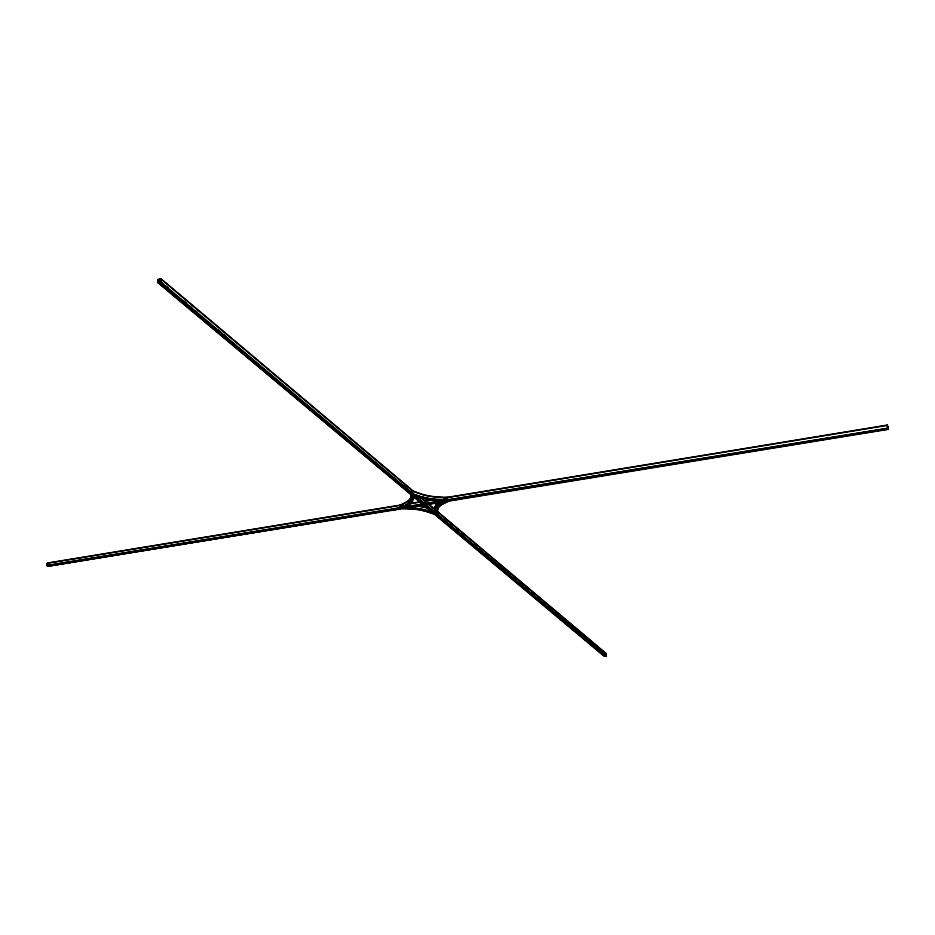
<?xml version="1.0" encoding="UTF-8"?>
<svg xmlns="http://www.w3.org/2000/svg" width="935" height="935" viewBox="0 0 935 935"><rect width="100%" height="100%" fill="white"/><g stroke="black" fill="none" stroke-linecap="round" stroke-linejoin="round"><path stroke-width="1.4" d="M604.851 656.113L424.104 504.631L47.755 566.131L423.637 505.204L604.01 656.218L604.851 656.113L423.812 505.017L424.607 505.04M437.557 507.53L437.685 511.69L606.301 653.647L606.266 655.938L605.413 656.043L425.238 504.935M435.792 510.054A31.346 12.704 2.7 0 1 440.829 503.965L447.479 500.19L436.587 499.746A31.509 13.113 3.1 0 1 421.288 497.011L412.288 493.844L413.013 491.05L421.966 494.206A30.493 12.728 3.1 0 0 436.774 496.871L447.596 497.303L447.456 499.956L436.633 499.512A30.516 12.693 3.1 0 1 421.802 496.859L412.288 493.844M411.47 491.857L411.307 494.51L424.56 498.39L436.551 500.178L447.514 500.447L440.151 503.591A32.152 13.032 2.7 0 0 434.997 509.832L434.611 514.39L426.535 511.585A29.324 11.723 3.5 0 0 411.903 508.991L402.716 508.617L402.658 507.471L412.008 507.845A31.72 12.681 3.5 0 1 427.856 510.662L436.061 513.514L427.412 511.071M448.029 500.798L448.695 500.868L442.068 504.187A29.897 12.12 2.7 0 0 437.253 509.984L437.545 514.297L436.587 514.262L436.446 510.089A30.703 12.435 2.7 0 1 441.378 504.14L446.79 501.417M436.587 514.262L436.446 509.926M437.393 514.133L437.381 507.682M437.545 514.297L437.685 511.69M441.378 504.14L448.04 500.634M402.669 507.962L411.973 508.336A30.282 12.108 3.5 0 1 427.073 511.118C453.767 520.316 414.614 506.478 411.938 508.593M422.807 504.503L157.933 282.323L158.272 279.623L160.855 279.027L413.13 491.342M423.146 504.783L48.269 566.271M423.274 503.93L422.48 503.895M423.917 503.825L159.593 281.938L424.432 504.245L887.911 428.651L888.25 429.34L426.208 504.783M434.845 499.664L425.109 501.265L424.969 503.579L887.689 428.312L424.876 503.673L425.028 501.031L420.037 496.824M425.705 504.362L888.192 429.072L888.063 426.547L887.303 425.367L445.387 497.934M406.374 504.561A30.084 12.33 3.9 0 0 410.968 498.741L410.862 491.705M411.003 491.822L411.949 498.635A31.065 12.739 3.9 0 1 407.204 504.655L400.344 507.611L400.484 505.321L406.667 502.142A30.236 12.424 3.9 0 0 410.862 497.864M411.949 498.799L411.68 494.183M411.891 494.206L421.276 497.175A31.509 13.113 3.1 0 0 436.587 499.921M405.439 506.513L401.512 508.184L408.443 505.04A32.538 13.335 3.9 0 0 413.422 498.741L413.153 494.241L412.335 494.206L413.305 494.416L413.445 496.66M407.204 504.818L400.203 507.728L400.367 505.11L406.538 501.931A30.072 12.365 3.9 0 0 410.71 497.677M157.933 282.323L158.856 282.113L157.723 282.569L158.108 279.483L161.065 278.782L413.293 491.156M424.876 503.673L160.516 281.727L160.855 279.027M161.065 278.782L160.68 281.867L159.569 282.136M158.856 282.113L423.777 504.351L46.75 565.546L47.089 563.115L402.997 504.655M46.867 565.453L47.171 563.326L402.751 504.935M47.346 565.897L422.819 504.339M411.903 494.042L420.493 497.478A33.005 13.733 3.1 0 0 436.516 500.354L447.491 500.786M400.203 507.728L406.526 504.444M401.512 508.021L407.753 504.818A31.72 13.008 3.9 0 0 412.604 498.682M401.512 508.184C407.263 506.022 414.895 501.686 412.335 494.206M448.812 501.078L442.185 504.397A29.733 12.05 2.7 0 0 437.405 510.159M435.196 513.946L426.641 511.375A29.488 11.793 3.5 0 0 411.914 508.757L402.728 508.395M435.57 513.911L436.154 513.631L431.97 512.17M405.217 506.945L394.383 509.984M443.447 501.908L454.632 498.799M159.593 281.938L160.516 281.727M408.396 503.766L421.054 501.686M425.028 501.031L433.08 499.711M443.751 497.958L887.233 425.109L888.25 429.34M409.051 503.907L421.194 501.908M423.929 503.661L424.724 503.533M46.75 565.546L422.41 504L157.723 282.569M455.929 499.933L446.311 500.833M393.027 508.885L406.433 507.95M605.413 655.903L606.125 655.821L606.149 653.81L437.522 511.842M410.699 494.311L411.68 494.346M445.96 500.961L447.479 501.02L447.468 499.851L436.633 499.419A30.68 12.763 3.1 0 1 421.732 496.754M411.949 508.43L402.681 507.798L411.973 508.173A30.913 12.365 3.5 0 1 427.424 510.907L435.92 513.736M412.908 491.272L421.86 494.428A30.668 12.798 3.1 0 0 436.762 497.104L447.608 498.121M411.307 494.51L416.028 496.24M446.731 500.342L447.514 500.622M432.601 512.59L441.238 517.406M415.771 496.146L406.807 491.109M158.108 279.483L162.748 283.387M166.103 286.203L168.335 288.085M183.833 301.082L186.065 302.952M189.419 305.768L191.663 307.65M195.018 310.467L197.25 312.348M218.498 330.184L220.742 332.065M224.096 334.882L226.328 336.764M403.184 485.277L407.66 489.028M444.779 520.187L447.012 522.057M450.343 524.862L452.575 526.732M455.918 529.537L458.138 531.407M461.481 534.224L463.83 536.199M473.741 544.509L475.962 546.379M479.304 549.184L481.537 551.054M484.879 553.859L487.217 555.846M490.443 558.534L492.792 560.521M497.128 564.144L499.348 566.014M502.691 568.819L504.923 570.689M508.266 573.494L510.487 575.364M513.829 578.169L516.178 580.156M519.404 582.844L522.735 585.649M526.078 588.454L528.31 590.324M531.653 593.141L533.873 595.011M537.216 597.816L539.577 599.803M542.791 602.491L546.133 605.296M548.354 607.166L551.697 609.971M555.039 612.776L557.272 614.646M560.603 617.451L562.835 619.321M566.178 622.126L568.538 624.112M571.741 626.801L575.083 629.606M577.316 631.476L580.658 634.281M584.001 637.086L586.222 638.956M589.564 641.761L591.925 643.759M595.127 646.436L598.47 649.241M600.702 651.111L604.045 653.927M426.056 504.643L606.266 655.938M605.413 656.043L424.747 504.526L887.911 428.651M427.447 503.065L435.044 509.47L434.974 507.366A32.304 13.125 2.7 0 1 438.071 502.504M418.635 495.982L424.864 501.218M428.195 504.023L435.207 509.937L435.126 507.53A32.141 13.055 2.7 0 1 438.211 502.703M409.401 490.676L413.434 496.532M438.702 517.803L434.904 512.216M410.874 494.171L411.143 498.589M887.233 425.109L887.373 427.996M434.904 512.088L434.974 514.192L435.944 514.238L435.803 509.891A31.346 12.704 2.7 0 1 440.841 503.801L447.514 500.447L436.551 500.015A32.176 13.394 3.1 0 1 420.937 497.221M411.131 508.137A35.401 14.13 3.5 0 1 428.838 511.281M413.562 496.415A32.515 13.37 3.9 0 1 413.106 498.133M413.738 496.263A32.678 13.441 3.9 0 1 413.282 497.993M416.32 505.94A31.697 12.716 3.5 0 1 427.985 508.359M416.367 505.718A31.86 12.774 3.5 0 1 428.078 508.149"/></g></svg>
